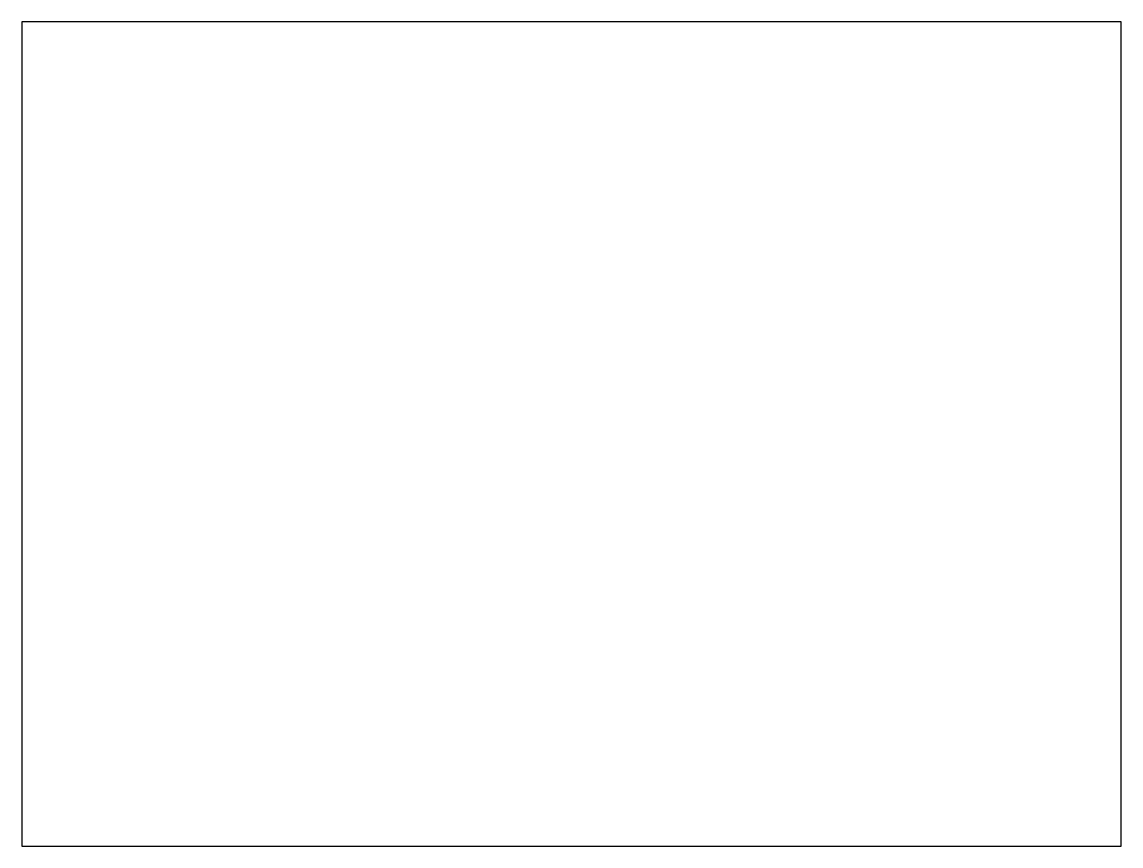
# Model space of a CAD drawing. Header units: inches. Extents: x 0 to 157, y 0 to 118.
import ezdxf

# ---------------------------------------------------------------- set-up
doc = ezdxf.new("R2010")
doc.units = ezdxf.units.IN
doc.layers.add('WALL', color=7, linetype='Continuous')

msp = doc.modelspace()

# ---------------------------------------------------------------- linework, layer by layer
at = {"layer": 'WALL'}
for p, q in [((157.48, 118.11), (0, 118.11)), ((0, 118.11), (0, 0)), ((157.48, 0), (157.48, 118.11)), ((0, 0), (157.48, 0))]:
    msp.add_line(p, q, dxfattribs=at)

doc.saveas('drawing.dxf')
